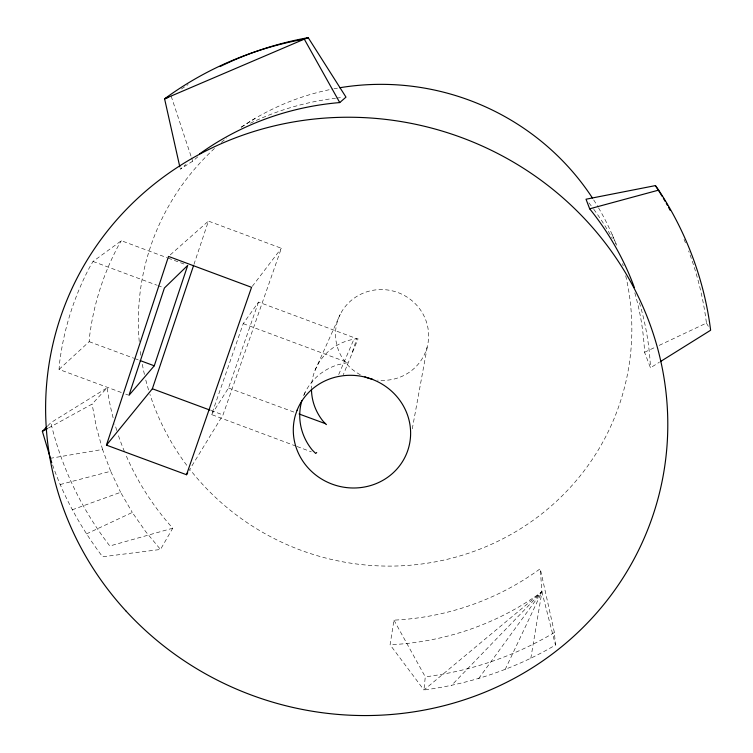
<?xml version="1.0" encoding="UTF-8"?>
<svg xmlns="http://www.w3.org/2000/svg" width="753" height="753" viewBox="0 0 753 753"><rect width="100%" height="100%" fill="white"/><g stroke="black" fill="none" stroke-linecap="round" stroke-linejoin="round"><path stroke-width="0.56" stroke-dasharray="3.77 2.82" d="M121.327 392.492L59.054 369.431L59.525 363.285A304.024 290.602 17.3 0 1 89.842 266.863L93.024 261.46L121.355 240.715L167.044 257.714M59.054 369.431L89.165 341.664L89.635 335.913A282.93 272.04 17.3 0 1 118.362 245.751L121.355 240.715M393.96 620.143L425.276 676.834L423.948 689.983C470.239 683.959 515.221 668.711 555.469 645.039L554.396 632.511L540.259 568.722A270.845 261.31 17.3 0 1 393.96 620.143L390.082 644.766L423.948 689.983L541.906 591.83L540.259 568.722M530.818 658.338L541.906 591.83A281.528 270.807 17.3 0 1 390.082 644.766M412.286 428.834L427.591 345.279M193.945 264.407L208.43 221.1L281.349 248.264L222.992 414.922L188.947 470.738M352.244 352.329L356.818 338.681L358.061 338.841L343.33 374.693M295.976 446.105L211.602 414.574L243.238 323.63L258.524 302.066L356.818 338.681L352.188 339.528A53.642 51.496 17.3 0 0 311.478 387.927M211.602 414.574L228.507 387.983L258.524 302.066M338.699 374.561L353.919 339.226M303.61 395.758L305.407 391.767M315.008 370.41L340.281 314.236M505.159 669.53L541.906 591.83L555.469 645.039M52.578 464.912C64.109 498.015 81.54 528.822 102.587 556.778L160.493 549.464L172.748 528.201A270.845 261.31 17.3 0 1 125.327 453.692M478.673 678.557L541.906 591.83L451.546 685.381M252.255 286.385L281.349 248.264M48.456 428.024L92.092 404.097L107.161 387.776A270.845 261.31 17.3 0 0 113.345 418.64M47.75 425.84L50.828 422.687L107.161 387.776M170.253 254.891L208.43 221.1M197.813 156.859A270.845 261.31 17.3 0 0 192.655 161.217L180.334 169.133A281.528 270.807 17.3 0 1 185.69 164.615M241.101 127.248L254.928 118.513M634.826 292.851A270.845 261.31 17.3 0 1 644.559 352.282L650.47 367.793L659.346 362.259M644.559 352.282L655.044 347.331M659.242 345.354L706.446 323.075A334.398 322.585 17.3 0 0 688.647 250.975M86.435 533.924L132.293 512.445L145.621 531.533L160.493 549.464M72.222 509.8L120.612 492.311L132.293 512.445M172.748 528.201L109.797 545.981A334.398 322.585 17.3 0 1 50.828 422.687M60.071 484.565L110.672 471.274L120.612 492.311M50.084 458.361L102.549 449.456L110.672 471.274M228.507 387.983L294.658 412.343M89.165 341.664L133.648 358.155M134.731 358.56L139.07 360.169M211.038 410.498L222.992 414.922M125.695 394.111L127.878 394.92M168.135 258.119L184.457 264.181M93.024 261.46L156.718 285.133M157.819 285.547L163.307 287.58M243.238 323.63L347.839 362.57L338.116 364.687A57.04 54.47 17.3 0 0 303.44 396.106M297.077 446.51L311.318 451.838M706.446 323.075L708.545 326.661M612.133 234.569L617.084 246.156M171.185 96.186L191.206 156.803M191.563 157.904L192.655 161.217M102.549 449.456L96.337 427.017L92.092 404.097M625.715 275.777A247.37 240.235 17.3 0 1 490.636 544.645A247.37 240.235 17.3 0 1 190.255 469.834M186.763 465.288A247.37 240.235 17.3 0 1 149.941 394.374M148.576 389.988A247.37 240.235 17.3 0 1 145.508 378.928M144.435 374.457A247.37 240.235 17.3 0 1 142.119 363.2M140.82 355.256A247.37 240.235 17.3 0 1 140.058 349.561M139.23 341.542A247.37 240.235 17.3 0 1 214.549 148.407M221.373 142.383A247.37 240.235 17.3 0 1 226.653 138.034M241.355 127.144A247.37 240.235 17.3 0 1 332.845 88.995M334.003 88.779A247.37 240.235 17.3 0 1 337.457 88.139M593.684 199.94A247.37 240.235 17.3 0 1 597.957 206.849M598.541 207.847A247.37 240.235 17.3 0 1 616.443 245.214M622.571 263.654A247.37 240.235 17.3 0 1 623.192 265.847M360.339 374.768A46.686 45.293 17.3 0 1 352.376 299.496A46.686 45.293 17.3 0 1 426.575 322.388A46.686 45.293 17.3 0 1 377.601 380.096M124.461 451.621A270.845 261.31 17.3 0 1 117.826 433.719M116.79 430.509A270.845 261.31 17.3 0 1 114.842 424.061M250.354 123.238A270.845 261.31 17.3 0 1 335.518 98.21M336.676 98.078A270.845 261.31 17.3 0 1 342.493 97.448M588.902 202.839A270.845 261.31 17.3 0 1 593.091 208.365M593.778 209.296A270.845 261.31 17.3 0 1 612.33 238.362M639.419 302.744A281.528 270.807 17.3 0 1 650.47 367.793M554.396 632.511A334.398 322.585 17.3 0 1 425.276 676.834M181.417 88.986A334.398 322.585 17.3 0 1 188.099 84.59M684.025 239.322A334.398 322.585 17.3 0 1 686.181 244.593"/><path stroke-width="1.13" d="M106.455 445.127L168.521 256.425L251.549 287.317L186.509 474.729L106.455 445.127L152.37 388.755L193.577 265.517M154.261 365.798L187.713 265.395L164.408 287.994L128.97 395.325L154.261 365.798L140.162 360.574M186.509 474.729L187.723 472.733M51.75 462.728L42.366 431.356L46.978 426.631M316.693 452.515L315.705 453.475L312.344 450.134A57.04 54.47 17.3 0 1 301.887 400.596M199.63 153.876A281.528 270.807 17.3 0 1 339.744 102.568L345.985 97.128L308.193 37.65A334.398 322.585 17.3 0 0 223.161 65.078M660.334 361.638L710.634 330.238A340.94 328.412 17.3 0 0 658.64 190.114L655.402 185.605L586.022 199.216L589.674 208.816A281.528 270.807 17.3 0 1 634.365 287.561M42.366 431.356L47.439 428.579M306.038 38.572L308.193 37.65L304.297 39.137A340.94 328.412 17.3 0 0 164.587 98.831L179.826 166.865M168.361 97.325L164.587 98.831L304.297 39.137L339.744 102.568M589.674 208.816L658.64 190.114M299.073 413.971L325.531 423.713M152.37 388.755L209.955 410.093M326.435 424.607L323.282 421.454A53.642 51.496 17.3 0 1 311.469 389.056M339.772 87.743A247.37 240.235 17.3 0 1 592.423 197.992M372.622 379.277A46.686 45.293 17.3 0 1 364.913 376.905M220.055 66.584A334.398 322.585 17.3 0 1 222.116 65.577M655.402 185.605A334.398 322.585 17.3 0 1 662.188 196.364M663.384 198.34A334.398 322.585 17.3 0 1 665.134 201.324M666.292 203.329A334.398 322.585 17.3 0 1 667.422 205.334M668.551 207.348A334.398 322.585 17.3 0 1 670.198 210.369M297.096 410.216L295.496 414.837A58.913 56.099 17.3 0 0 344.253 487.285A58.913 56.099 17.3 0 0 410.62 432.551A58.913 56.099 17.3 0 0 342.879 375.756L337.815 376.604A58.913 56.099 17.3 0 0 297.096 410.216M125.77 610.787A312.354 297.859 17.3 0 0 652.691 516.144A312.354 297.859 17.3 0 0 291.656 122.268A312.354 297.859 17.3 0 0 125.77 610.787"/></g></svg>
